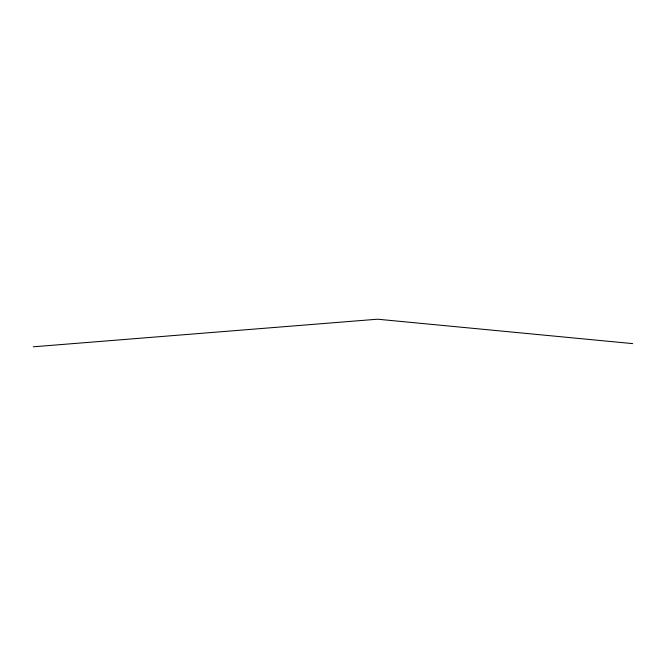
<?xml version="1.0" encoding="UTF-8"?>
<svg xmlns="http://www.w3.org/2000/svg" width="666" height="666" viewBox="0 0 666 666"><rect width="100%" height="100%" fill="white"/><g stroke="black" fill="none" stroke-linecap="round" stroke-linejoin="round"><path stroke-width="1" d="M33.3 346.795L377.514 319.205L632.7 343.614"/></g></svg>
